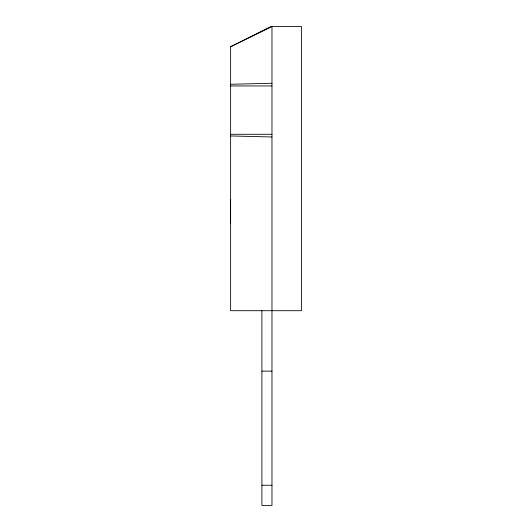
<?xml version="1.0" encoding="UTF-8"?>
<svg xmlns="http://www.w3.org/2000/svg" width="532" height="532" viewBox="0 0 532 532"><rect width="100%" height="100%" fill="white"/><g stroke="black" fill="none" stroke-linecap="round" stroke-linejoin="round"><path stroke-width="0.8" d="M230.622 46.743L270.768 26.6L301.511 26.6L301.511 310.708L230.622 310.708L230.622 46.743L271.972 26.6L271.972 505.4L261.904 505.4L261.904 310.708M230.622 84.269L271.972 83.258M230.622 85.945L271.972 85.945M230.622 134.283L271.972 134.283M261.904 371.13L271.972 371.13M261.904 485.257L271.972 485.257M230.622 135.959L271.972 136.97M230.489 199.892L230.489 223.181"/></g></svg>
